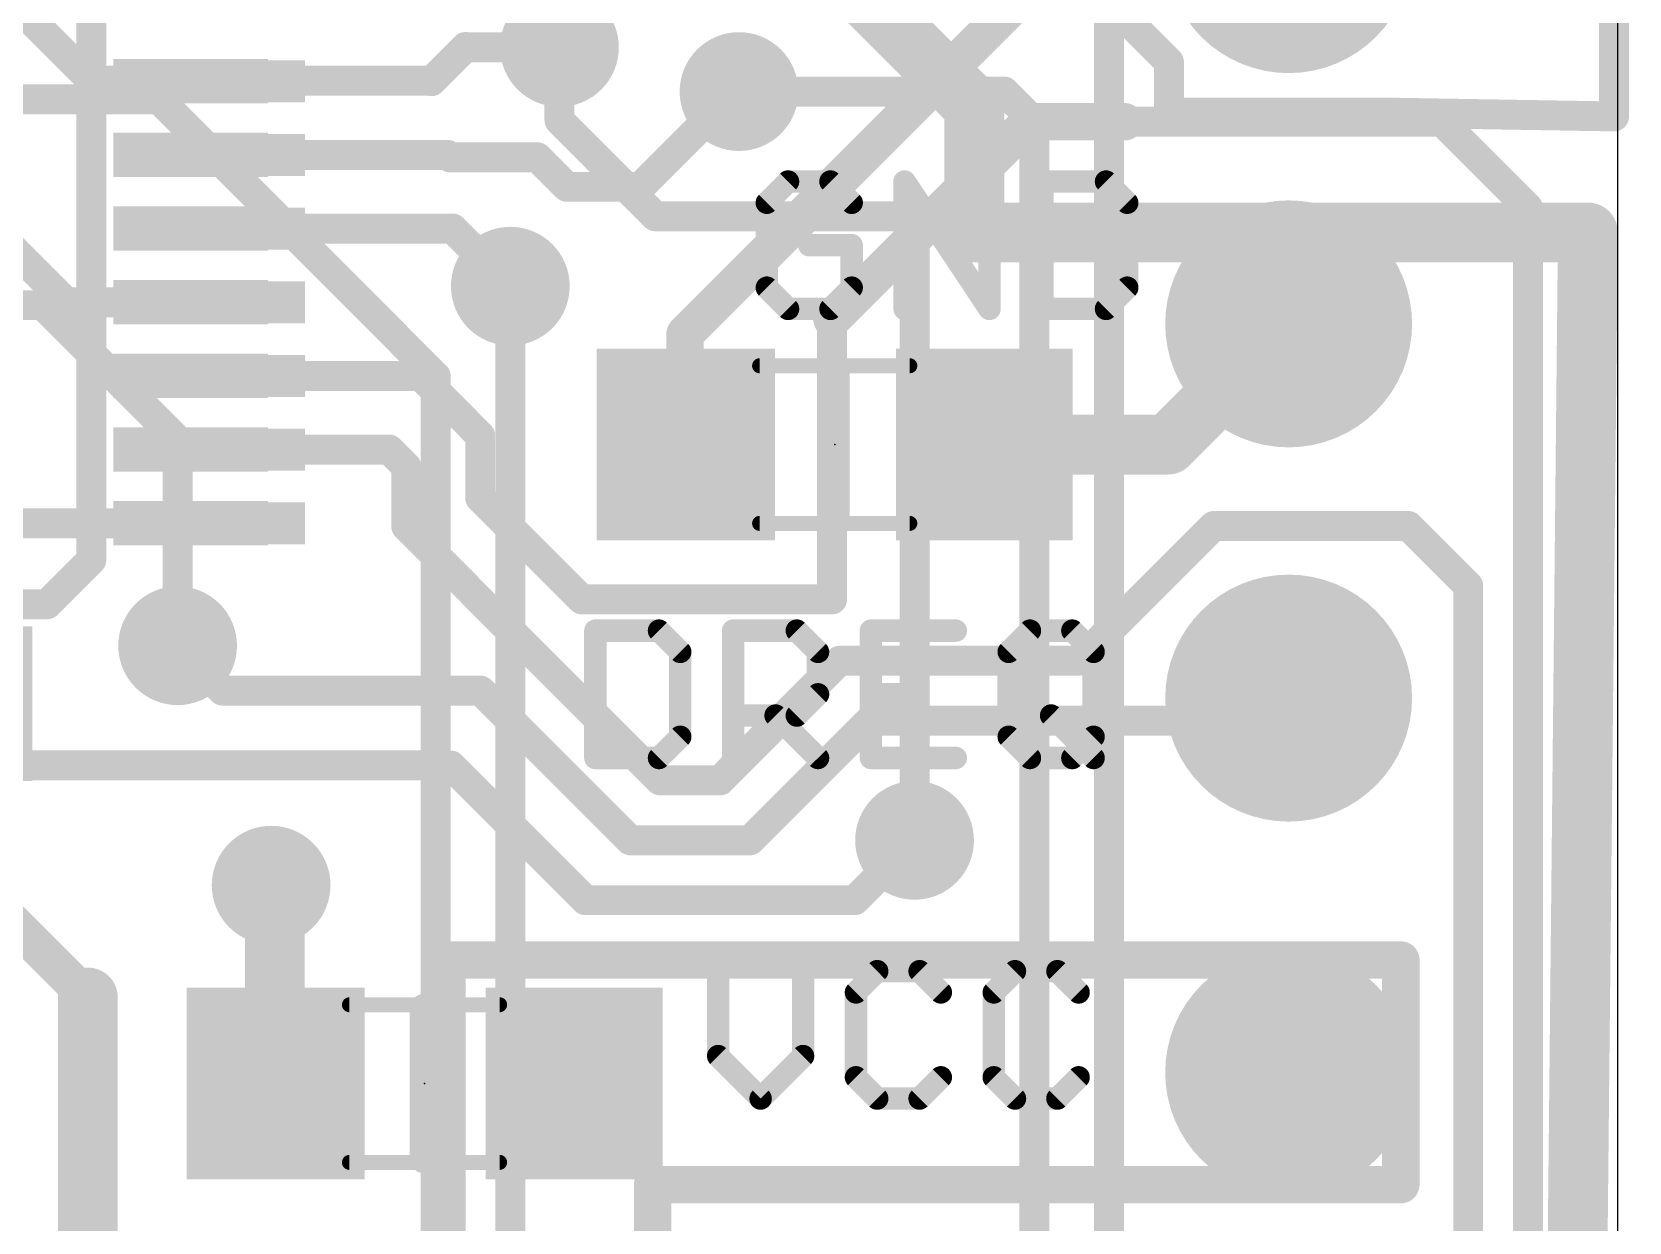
# Model space of a CAD drawing. Extents: x -6.5 to 37.6, y -9.6 to 64.3.
# Drawn here: x 16.87 to 27.71, y 33.27 to 41.35 of the extents above; entities that cross this region are included whole.
import ezdxf

# ---------------------------------------------------------------- set-up
doc = ezdxf.new("R2010")
doc.units = 0
for name, color, linetype in [('1', 12, 'CONTINUOUS'), ('16', 132, 'CONTINUOUS'), ('17', 110, 'CONTINUOUS'), ('18', 110, 'CONTINUOUS'), ('20', 53, 'CONTINUOUS'), ('21', 40, 'CONTINUOUS'), ('23', 53, 'CONTINUOUS'), ('51', 253, 'CONTINUOUS')]:
    doc.layers.add(name, color=color, linetype=linetype)

# ---------------------------------------------------------------- blocks, each defined once
blk = doc.blocks.new('RECT')
blk.add_solid([(-0.5, -0.5), (0.5, -0.5), (-0.5, 0.5), (0.5, 0.5)])
blk = doc.blocks.new('ROUNDP')
at = {"const_width": 0.5}
blk.add_lwpolyline([(0, -0.25, 1), (0, 0.25, 1), (0, -0.25)], format="xyb", dxfattribs=at)
blk = doc.blocks.new('ROUNDV')
at = {"const_width": 0.5}
blk.add_lwpolyline([(0, -0.25, 1), (0, 0.25, 1), (0, -0.25)], format="xyb", dxfattribs=at)

msp = doc.modelspace()

# ---------------------------------------------------------------- linework, layer by layer
at = {"layer": '1'}
for points, const_width in [([(17.272, 41.021), (16.383, 41.91)], 0.2032), ([(21.3018, 39.3018), (23.91, 41.91)], 0.254), ([(19.5794, 41.017), (19.812, 41.2496)], 0.2032), ([(19.812, 41.2496), (19.8152, 41.2464)], 0.2032), ([(19.8152, 41.2464), (20.4488, 41.2464)], 0.2032), ([(17.272, 41.021), (18.166, 41.021)], 0.2032), ([(18.166, 41.021), (19.5794, 41.021)], 0.2032), ([(18.166, 41.021), (18.17, 41.017)], 0.2032), ([(19.5794, 41.021), (19.5794, 41.017)], 0.2032), ([(17.0996, 39.517), (15.7226, 40.894)], 0.2032), ([(21, 40.3), (21.6464, 40.9464)], 0.2032), ([(21.6464, 40.9464), (21.668, 40.9464)], 0.2032), ([(22.3, 39.4), (23.6416, 40.7416)], 0.254), ([(23.6416, 40.7416), (24.2872, 40.7416)], 0.254), ([(24.2872, 40.7416), (26.4414, 40.7416)], 0.2032), ([(26.4414, 40.7416), (27.0256, 40.1574)], 0.2032), ([(18.17, 40.517), (19.689, 40.517)], 0.2032), ([(19.689, 40.517), (19.706, 40.5)], 0.2032), ([(19.706, 40.5), (20.3, 40.5)], 0.2032), ([(20.3, 40.5), (20.5, 40.3)], 0.2032), ([(20.5, 40.3), (21, 40.3)], 0.2032), ([(27.0256, 40.1574), (27.0256, 8.8392)], 0.2032), ([(19.7238, 40.017), (18.17, 40.017)], 0.2032), ([(19.7238, 40.017), (20.1152, 39.6256)], 0.2032), ([(18.17, 39.517), (17.0996, 39.517)], 0.2032), ([(22.3, 39.4), (22.3, 37.5)], 0.2032), ([(24.5808, 38.5508), (25.4, 39.37)], 0.4064), ([(21.3018, 38.5508), (21.3018, 39.3018)], 0.254), ([(18.17, 39.017), (19.5046, 39.017)], 0.2032), ([(19.5046, 39.017), (19.9104, 38.6112)], 0.2032), ([(23.3338, 38.5508), (24.5808, 38.5508)], 0.4064), ([(18.17, 38.517), (19.2934, 38.517)], 0.2032), ([(19.2934, 38.517), (19.4088, 38.4016)], 0.2032), ([(19.9104, 38.1896), (19.9104, 38.6112)], 0.2032), ([(19.4088, 38.4016), (19.4088, 37.9952)], 0.2032), ([(20.6, 37.5), (19.9104, 38.1896)], 0.2032), ([(16.085, 38.017), (18.17, 38.017)], 0.2032), ([(19.4088, 37.9952), (21.1328, 36.2712)], 0.2032), ([(23.9776, 37.084), (24.892, 37.9984)], 0.2032), ([(24.892, 37.9984), (26.2128, 37.9984)], 0.2032), ([(26.2128, 37.9984), (26.6192, 37.592)], 0.2032), ([(26.6192, 37.592), (26.6192, 10.5664)], 0.2032), ([(22.3, 37.5), (20.6, 37.5)], 0.2032), ([(18.161, 36.8808), (17.8562, 37.1856)], 0.2032), ([(21.5392, 36.2712), (22.352, 37.084)], 0.2032), ([(22.352, 37.084), (23.9776, 37.084)], 0.2032), ([(18.161, 36.8808), (19.9136, 36.8808)], 0.2032), ([(19.9136, 36.8808), (20.9296, 35.8648)], 0.2032), ([(25.3492, 36.8808), (25.4, 36.83)], 0.2032), ([(25.2476, 36.6776), (25.4, 36.83)], 0.2032), ([(22.5552, 36.6776), (21.7424, 35.8648)], 0.2032), ([(25.2476, 36.6776), (22.5552, 36.6776)], 0.2032), ([(16.764, 36.3728), (19.7104, 36.3728)], 0.2032), ([(19.7104, 36.3728), (20.6248, 35.4584)], 0.2032), ([(21.1328, 36.2712), (21.5392, 36.2712)], 0.2032), ([(20.9296, 35.8648), (21.7424, 35.8648)], 0.2032), ([(22.4536, 35.4584), (22.86, 35.8648)], 0.2032), ([(18.5166, 35.5346), (18.4912, 35.56)], 0.4064), ([(18.5166, 34.2138), (18.5166, 35.5346)], 0.4064), ([(20.6248, 35.4584), (22.4536, 35.4584)], 0.2032), ([(16.72, 35.3246), (17.2466, 34.798)], 0.254), ([(26.162, 35.052), (19.685, 35.052)], 0.254), ([(19.685, 35.052), (19.685, 33.02)], 0.254), ([(26.162, 33.528), (26.162, 35.052)], 0.254), ([(17.2466, 30.226), (17.2466, 34.798)], 0.4064), ([(21.082, 31.877), (21.082, 33.528)], 0.254), ([(21.082, 33.528), (26.162, 33.528)], 0.254)]:
    msp.add_lwpolyline(points, dxfattribs=dict(at, const_width=const_width))
for points, const_width in [([(19.8479, 41.2855, 1), (19.7761, 41.2137)], 0.1016), ([(19.8152, 41.2972, 1), (19.8152, 41.1956)], 0.1016), ([(19.8479, 41.2137, 1), (19.7761, 41.2855)], 0.1016), ([(19.7793, 41.2105, 1), (19.8511, 41.2823)], 0.1016), ([(20.4488, 41.1956, 1), (20.4488, 41.2972)], 0.1016), ([(17.272, 41.0718, 1), (17.272, 40.9702)], 0.1016), ([(17.2361, 40.9851, 1), (17.3079, 41.0569)], 0.1016), ([(18.166, 41.0718, 1), (18.166, 40.9702)], 0.1016), ([(18.2019, 41.0569, 1), (18.1301, 40.9851)], 0.1016), ([(18.1341, 40.9811, 1), (18.2059, 41.0529)], 0.1016), ([(18.166, 40.9702, 1), (18.166, 41.0718)], 0.1016), ([(19.6302, 41.021, 1), (19.5286, 41.021)], 0.1016), ([(19.5435, 41.0529, 1), (19.6153, 40.9811)], 0.1016), ([(19.5794, 40.9702, 1), (19.5794, 41.0718)], 0.1016), ([(19.5286, 41.017, 1), (19.6302, 41.017)], 0.1016), ([(21.6464, 40.9972, 1), (21.6464, 40.8956)], 0.1016), ([(21.6823, 40.9105, 1), (21.6105, 40.9823)], 0.1016), ([(21.668, 40.8956, 1), (21.668, 40.9972)], 0.1016), ([(23.6416, 40.8051, 1), (23.6416, 40.6781)], 0.127), ([(23.6865, 40.6967, 1), (23.5967, 40.7865)], 0.127), ([(24.2872, 40.7924, 1), (24.2872, 40.6908)], 0.1016), ([(24.2872, 40.6781, 1), (24.2872, 40.8051)], 0.127), ([(26.4773, 40.7775, 1), (26.4055, 40.7057)], 0.1016), ([(26.4414, 40.6908, 1), (26.4414, 40.7924)], 0.1016), ([(18.17, 40.5678, 1), (18.17, 40.4662)], 0.1016), ([(19.7249, 40.5529, 1), (19.6531, 40.4811)], 0.1016), ([(19.706, 40.5508, 1), (19.706, 40.4492)], 0.1016), ([(19.6701, 40.4641, 1), (19.7419, 40.5359)], 0.1016), ([(19.689, 40.4662, 1), (19.689, 40.5678)], 0.1016), ([(20.3359, 40.5359, 1), (20.2641, 40.4641)], 0.1016), ([(20.3, 40.4492, 1), (20.3, 40.5508)], 0.1016), ([(20.5, 40.3508, 1), (20.5, 40.2492)], 0.1016), ([(20.4641, 40.2641, 1), (20.5359, 40.3359)], 0.1016), ([(20.9641, 40.3359, 1), (21.0359, 40.2641)], 0.1016), ([(21, 40.2492, 1), (21, 40.3508)], 0.1016), ([(27.0764, 40.1574, 1), (26.9748, 40.1574)], 0.1016), ([(26.9897, 40.1215, 1), (27.0615, 40.1933)], 0.1016), ([(18.17, 40.0678, 1), (18.17, 39.9662)], 0.1016), ([(19.7597, 40.0529, 1), (19.6879, 39.9811)], 0.1016), ([(19.7238, 39.9662, 1), (19.7238, 40.0678)], 0.1016), ([(20.0793, 39.5897, 1), (20.1511, 39.6615)], 0.1016), ([(17.0996, 39.5678, 1), (17.0996, 39.4662)], 0.1016), ([(17.0637, 39.4811, 1), (17.1355, 39.5529)], 0.1016), ([(18.17, 39.4662, 1), (18.17, 39.5678)], 0.1016), ([(22.2551, 39.4449, 1), (22.3449, 39.3551)], 0.127), ([(22.3508, 39.4, 1), (22.2492, 39.4)], 0.1016), ([(25.4718, 39.2982, 1), (25.3282, 39.4418)], 0.2032), ([(21.3653, 39.3018, 1), (21.2383, 39.3018)], 0.127), ([(21.2569, 39.3467, 1), (21.3467, 39.2569)], 0.127), ([(18.17, 39.0678, 1), (18.17, 38.9662)], 0.1016), ([(19.5405, 39.0529, 1), (19.4687, 38.9811)], 0.1016), ([(19.5046, 38.9662, 1), (19.5046, 39.0678)], 0.1016), ([(23.3338, 38.6524, 1), (23.3338, 38.4492)], 0.2032), ([(24.509, 38.6226, 1), (24.6526, 38.479)], 0.2032), ([(24.5808, 38.4492, 1), (24.5808, 38.6524)], 0.2032), ([(18.17, 38.5678, 1), (18.17, 38.4662)], 0.1016), ([(19.3293, 38.5529, 1), (19.2575, 38.4811)], 0.1016), ([(19.2934, 38.4662, 1), (19.2934, 38.5678)], 0.1016), ([(19.9612, 38.6112, 1), (19.8596, 38.6112)], 0.1016), ([(19.8745, 38.5753, 1), (19.9463, 38.6471)], 0.1016), ([(21.2383, 38.5508, 1), (21.3653, 38.5508)], 0.127), ([(19.4596, 38.4016, 1), (19.358, 38.4016)], 0.1016), ([(19.3729, 38.3657, 1), (19.4447, 38.4375)], 0.1016), ([(19.9463, 38.2255, 1), (19.8745, 38.1537)], 0.1016), ([(19.8596, 38.1896, 1), (19.9612, 38.1896)], 0.1016), ([(18.17, 37.9662, 1), (18.17, 38.0678)], 0.1016), ([(19.4447, 38.0311, 1), (19.3729, 37.9593)], 0.1016), ([(24.892, 38.0492, 1), (24.892, 37.9476)], 0.1016), ([(24.9279, 37.9625, 1), (24.8561, 38.0343)], 0.1016), ([(26.2487, 38.0343, 1), (26.1769, 37.9625)], 0.1016), ([(26.2128, 37.9476, 1), (26.2128, 38.0492)], 0.1016), ([(19.358, 37.9952, 1), (19.4596, 37.9952)], 0.1016), ([(26.67, 37.592, 1), (26.5684, 37.592)], 0.1016), ([(26.5833, 37.5561, 1), (26.6551, 37.6279)], 0.1016), ([(20.6, 37.5508, 1), (20.6, 37.4492)], 0.1016), ([(20.5641, 37.4641, 1), (20.6359, 37.5359)], 0.1016), ([(22.2492, 37.5, 1), (22.3508, 37.5)], 0.1016), ([(22.3, 37.4492, 1), (22.3, 37.5508)], 0.1016), ([(17.8921, 37.2215, 1), (17.8203, 37.1497)], 0.1016), ([(22.352, 37.1348, 1), (22.352, 37.0332)], 0.1016), ([(22.3879, 37.0481, 1), (22.3161, 37.1199)], 0.1016), ([(23.9417, 37.1199, 1), (24.0135, 37.0481)], 0.1016), ([(23.9776, 37.0332, 1), (23.9776, 37.1348)], 0.1016), ([(18.161, 36.9316, 1), (18.161, 36.83)], 0.1016), ([(19.9495, 36.9167, 1), (19.8777, 36.8449)], 0.1016), ([(19.9136, 36.83, 1), (19.9136, 36.9316)], 0.1016), ([(25.3851, 36.9167, 1), (25.3133, 36.8449)], 0.1016), ([(18.1251, 36.8449, 1), (18.1969, 36.9167)], 0.1016), ([(25.4359, 36.7941, 1), (25.3641, 36.8659)], 0.1016), ([(25.3641, 36.7941, 1), (25.4359, 36.8659)], 0.1016), ([(22.5552, 36.7284, 1), (22.5552, 36.6268)], 0.1016), ([(22.5911, 36.6417, 1), (22.5193, 36.7135)], 0.1016), ([(25.2117, 36.7135, 1), (25.2835, 36.6417)], 0.1016), ([(25.2476, 36.6268, 1), (25.2476, 36.7284)], 0.1016), ([(19.7463, 36.4087, 1), (19.6745, 36.3369)], 0.1016), ([(19.7104, 36.322, 1), (19.7104, 36.4236)], 0.1016), ([(21.1328, 36.322, 1), (21.1328, 36.2204)], 0.1016), ([(21.0969, 36.2353, 1), (21.1687, 36.3071)], 0.1016), ([(21.5033, 36.3071, 1), (21.5751, 36.2353)], 0.1016), ([(21.5392, 36.2204, 1), (21.5392, 36.322)], 0.1016), ([(20.9296, 35.9156, 1), (20.9296, 35.814)], 0.1016), ([(20.8937, 35.8289, 1), (20.9655, 35.9007)], 0.1016), ([(21.7065, 35.9007, 1), (21.7783, 35.8289)], 0.1016), ([(21.7424, 35.814, 1), (21.7424, 35.9156)], 0.1016), ([(22.8959, 35.8289, 1), (22.8241, 35.9007)], 0.1016), ([(18.563, 35.6318, 1), (18.4194, 35.4882)], 0.2032), ([(18.6182, 35.5346, 1), (18.415, 35.5346)], 0.2032), ([(18.4448, 35.4628, 1), (18.5884, 35.6064)], 0.2032), ([(20.6248, 35.5092, 1), (20.6248, 35.4076)], 0.1016), ([(20.5889, 35.4225, 1), (20.6607, 35.4943)], 0.1016), ([(22.4177, 35.4943, 1), (22.4895, 35.4225)], 0.1016), ([(22.4536, 35.4076, 1), (22.4536, 35.5092)], 0.1016), ([(19.685, 35.1155, 1), (19.685, 34.9885)], 0.127), ([(19.7485, 35.052, 1), (19.6215, 35.052)], 0.127), ([(26.2255, 35.052, 1), (26.0985, 35.052)], 0.127), ([(26.162, 34.9885, 1), (26.162, 35.1155)], 0.127), ([(17.3482, 34.798, 1), (17.145, 34.798)], 0.2032), ([(17.2017, 34.7531, 1), (17.2915, 34.8429)], 0.127), ([(18.415, 34.2138, 1), (18.6182, 34.2138)], 0.2032), ([(21.1455, 33.528, 1), (21.0185, 33.528)], 0.127), ([(21.082, 33.5915, 1), (21.082, 33.4645)], 0.127), ([(26.162, 33.4645, 1), (26.162, 33.5915)], 0.127), ([(26.0985, 33.528, 1), (26.2255, 33.528)], 0.127)]:
    msp.add_lwpolyline(points, format="xyb", dxfattribs=dict(at, const_width=const_width))
at = {"layer": '16'}
for points, const_width in [([(27.6098, 40.7778), (27.6098, 51.4858)], 0.2032), ([(21.844, 43.8912), (24.5872, 41.148)], 0.2032), ([(21.5392, 42.5704), (23.2664, 40.8432)], 0.4064), ([(24.1808, 41.4528), (23.876, 41.7576)], 0.2032), ([(24.1808, 41.4528), (24.1808, 32.1056)], 0.2032), ([(20.4488, 41.2464), (20.4488, 40.7512)], 0.2032), ([(24.5872, 41.148), (24.5872, 40.8032)], 0.2032), ([(15.7226, 40.894), (17.7292, 40.894)], 0.2032), ([(17.7292, 40.894), (19.6088, 39.0144)], 0.2032), ([(23.4696, 40.9464), (21.668, 40.9464)], 0.2032), ([(23.2664, 40.8432), (23.2664, 39.9904)], 0.4064), ([(23.6728, 40.7432), (23.4696, 40.9464)], 0.2032), ([(24.5872, 40.8032), (26.1112, 40.8032)], 0.2032), ([(26.1112, 40.8032), (27.6098, 40.7778)], 0.2032), ([(20.4488, 40.7512), (21.1, 40.1)], 0.2032), ([(23.6728, 40.7432), (23.6728, 27.2288)], 0.2032), ([(21.1, 40.1), (22.86, 40.1)], 0.2032), ([(22.86, 40.1), (22.86, 35.8648)], 0.2032), ([(23.2664, 39.9904), (27.432, 39.9904)], 0.4064), ([(27.432, 39.9904), (27.0256, 0)], 0.4064), ([(20.1152, 28.2432), (20.1152, 39.6256)], 0.2032), ([(14.3764, 39.497), (16.9418, 39.497)], 0.2032), ([(16.9418, 39.497), (17.8562, 38.5826)], 0.2032), ([(19.6088, 39.0144), (19.6088, 28.3464)], 0.2032), ([(17.8562, 38.5826), (17.8562, 37.1856)], 0.2032), ([(17.8562, 37.1856), (17.8816, 37.1856)], 0.2032)]:
    msp.add_lwpolyline(points, dxfattribs=dict(at, const_width=const_width))
for points, const_width in [([(20.4996, 41.2464, 1), (20.398, 41.2464)], 0.1016), ([(24.638, 41.148, 1), (24.5364, 41.148)], 0.1016), ([(24.5513, 41.1121, 1), (24.6231, 41.1839)], 0.1016), ([(17.7651, 40.9299, 1), (17.6933, 40.8581)], 0.1016), ([(17.7292, 40.8432, 1), (17.7292, 40.9448)], 0.1016), ([(21.668, 40.9972, 1), (21.668, 40.8956)], 0.1016), ([(23.368, 40.8432, 1), (23.1648, 40.8432)], 0.2032), ([(23.1946, 40.7714, 1), (23.3382, 40.915)], 0.2032), ([(23.5055, 40.9823, 1), (23.4337, 40.9105)], 0.1016), ([(23.4696, 40.8956, 1), (23.4696, 40.9972)], 0.1016), ([(24.5872, 40.854, 1), (24.5872, 40.7524)], 0.1016), ([(26.1121, 40.854, 1), (26.1103, 40.7524)], 0.1016), ([(26.1112, 40.7524, 1), (26.1112, 40.854)], 0.1016), ([(20.4847, 40.7871, 1), (20.4129, 40.7153)], 0.1016), ([(20.398, 40.7512, 1), (20.4996, 40.7512)], 0.1016), ([(23.7236, 40.7432, 1), (23.622, 40.7432)], 0.1016), ([(23.6369, 40.7073, 1), (23.7087, 40.7791)], 0.1016), ([(24.5364, 40.8032, 1), (24.638, 40.8032)], 0.1016), ([(27.559, 40.7778, 1), (27.6606, 40.7778)], 0.1016), ([(27.6089, 40.727, 1), (27.6107, 40.8286)], 0.1016), ([(21.1, 40.1508, 1), (21.1, 40.0492)], 0.1016), ([(21.0641, 40.0641, 1), (21.1359, 40.1359)], 0.1016), ([(22.9108, 40.1, 1), (22.8092, 40.1)], 0.1016), ([(22.86, 40.0492, 1), (22.86, 40.1508)], 0.1016), ([(23.2664, 40.092, 1), (23.2664, 39.8888)], 0.2032), ([(27.5336, 39.9894, 1), (27.3304, 39.9914)], 0.2032), ([(27.432, 39.8888, 1), (27.432, 40.092)], 0.2032), ([(23.1648, 39.9904, 1), (23.368, 39.9904)], 0.2032), ([(20.166, 39.6256, 1), (20.0644, 39.6256)], 0.1016), ([(16.9777, 39.5329, 1), (16.9059, 39.4611)], 0.1016), ([(16.9418, 39.4462, 1), (16.9418, 39.5478)], 0.1016), ([(19.6596, 39.0144, 1), (19.558, 39.0144)], 0.1016), ([(19.5729, 38.9785, 1), (19.6447, 39.0503)], 0.1016), ([(17.907, 38.5826, 1), (17.8054, 38.5826)], 0.1016), ([(17.8203, 38.5467, 1), (17.8921, 38.6185)], 0.1016), ([(17.8562, 37.2364, 1), (17.8562, 37.1348)], 0.1016), ([(17.8054, 37.1856, 1), (17.907, 37.1856)], 0.1016), ([(17.8816, 37.1348, 1), (17.8816, 37.2364)], 0.1016), ([(22.8092, 35.8648, 1), (22.9108, 35.8648)], 0.1016)]:
    msp.add_lwpolyline(points, format="xyb", dxfattribs=dict(at, const_width=const_width))
at = {"layer": '20'}
msp.add_line((27.6352, 2.54), (27.6352, 55.169), dxfattribs=at)
at = {"layer": '21'}
for points, const_width in [([(17.27, 37.767), (17.27, 43.767)], 0.2032), ([(22.0009, 40.3359), (21.8568, 40.1919)], 0.1524), ([(22.289, 40.3359), (22.0009, 40.3359)], 0.1524), ([(22.4331, 40.1919), (22.289, 40.3359)], 0.1524), ([(22.7924, 39.4716), (22.7924, 40.3359)], 0.1524), ([(22.7924, 40.3359), (23.3686, 39.4716)], 0.1524), ([(23.3686, 39.4716), (23.3686, 40.3359)], 0.1524), ([(23.7279, 40.3359), (23.7279, 39.4716)], 0.1524), ([(24.1601, 40.3359), (23.7279, 40.3359)], 0.1524), ([(24.3041, 40.1919), (24.1601, 40.3359)], 0.1524), ([(21.8568, 40.1919), (21.8568, 39.6157)], 0.1524), ([(24.3041, 39.6157), (24.3041, 40.1919)], 0.1524), ([(22.4331, 39.9038), (22.145, 39.9038)], 0.1524), ([(22.4331, 39.6157), (22.4331, 39.9038)], 0.1524), ([(21.8568, 39.6157), (22.0009, 39.4716)], 0.1524), ([(22.289, 39.4716), (22.4331, 39.6157)], 0.1524), ([(24.1601, 39.4716), (24.3041, 39.6157)], 0.1524), ([(22.0009, 39.4716), (22.289, 39.4716)], 0.1524), ([(23.7279, 39.4716), (24.1601, 39.4716)], 0.1524), ([(22.3178, 38.0428), (22.3178, 39.0588)], 0.2032), ([(16.97, 37.467), (17.27, 37.767)], 0.2032), ([(10.97, 37.467), (16.97, 37.467)], 0.2032), ([(20.6927, 37.2879), (20.6927, 36.4236)], 0.1524), ([(21.1249, 37.2879), (20.6927, 37.2879)], 0.1524), ([(21.2689, 37.1439), (21.1249, 37.2879)], 0.1524), ([(21.6282, 36.4236), (21.6282, 37.2879)], 0.1524), ([(21.6282, 37.2879), (22.0604, 37.2879)], 0.1524), ([(22.0604, 37.2879), (22.2045, 37.1439)], 0.1524), ([(23.14, 37.2879), (22.5638, 37.2879)], 0.1524), ([(22.5638, 37.2879), (22.5638, 36.4236)], 0.1524), ([(23.4993, 37.1439), (23.6433, 37.2879)], 0.1524), ([(23.6433, 37.2879), (23.9314, 37.2879)], 0.1524), ([(23.9314, 37.2879), (24.0755, 37.1439)], 0.1524), ([(21.2689, 36.5677), (21.2689, 37.1439)], 0.1524), ([(22.2045, 37.1439), (22.2045, 36.8558)], 0.1524), ([(23.4993, 36.5677), (23.4993, 37.1439)], 0.1524), ([(24.0755, 37.1439), (24.0755, 36.5677)], 0.1524), ([(22.2045, 36.8558), (22.0604, 36.7117)], 0.1524), ([(22.5638, 36.8558), (22.8519, 36.8558)], 0.1524), ([(22.0604, 36.7117), (21.6282, 36.7117)], 0.1524), ([(21.9164, 36.7117), (22.2045, 36.4236)], 0.1524), ([(23.7874, 36.7117), (24.0755, 36.4236)], 0.1524), ([(21.1249, 36.4236), (21.2689, 36.5677)], 0.1524), ([(23.6433, 36.4236), (23.4993, 36.5677)], 0.1524), ([(24.0755, 36.5677), (23.9314, 36.4236)], 0.1524), ([(20.6927, 36.4236), (21.1249, 36.4236)], 0.1524), ([(22.5638, 36.4236), (23.14, 36.4236)], 0.1524), ([(23.9314, 36.4236), (23.6433, 36.4236)], 0.1524), ([(21.5266, 34.9765), (21.5266, 34.4003)], 0.1524), ([(22.1029, 34.4003), (22.1029, 34.9765)], 0.1524), ([(22.6062, 34.9765), (22.4622, 34.8325)], 0.1524), ([(22.8943, 34.9765), (22.6062, 34.9765)], 0.1524), ([(23.0384, 34.8325), (22.8943, 34.9765)], 0.1524), ([(23.5417, 34.9765), (23.3977, 34.8325)], 0.1524), ([(23.8299, 34.9765), (23.5417, 34.9765)], 0.1524), ([(23.9739, 34.8325), (23.8299, 34.9765)], 0.1524), ([(19.5326, 33.7058), (19.5326, 34.7218)], 0.2032), ([(22.4622, 34.8325), (22.4622, 34.2563)], 0.1524), ([(23.3977, 34.8325), (23.3977, 34.2563)], 0.1524), ([(21.5266, 34.4003), (21.8148, 34.1122)], 0.1524), ([(21.8148, 34.1122), (22.1029, 34.4003)], 0.1524), ([(22.4622, 34.2563), (22.6062, 34.1122)], 0.1524), ([(22.8943, 34.1122), (23.0384, 34.2563)], 0.1524), ([(23.3977, 34.2563), (23.5417, 34.1122)], 0.1524), ([(23.8299, 34.1122), (23.9739, 34.2563)], 0.1524), ([(22.6062, 34.1122), (22.8943, 34.1122)], 0.1524), ([(23.5417, 34.1122), (23.8299, 34.1122)], 0.1524)]:
    msp.add_lwpolyline(points, dxfattribs=dict(at, const_width=const_width))
for points, const_width in [([(22.0009, 40.374, 1), (22.0009, 40.2978)], 0.0762), ([(22.0278, 40.309, 1), (21.974, 40.3629)], 0.0762), ([(22.316, 40.3629, 1), (22.2621, 40.309)], 0.0762), ([(22.289, 40.2978, 1), (22.289, 40.374)], 0.0762), ([(22.8241, 40.3571, 1), (22.7607, 40.3148)], 0.0762), ([(22.8305, 40.3359, 1), (22.7543, 40.3359)], 0.0762), ([(23.4067, 40.3359, 1), (23.3305, 40.3359)], 0.0762), ([(23.766, 40.3359, 1), (23.6898, 40.3359)], 0.0762), ([(23.7279, 40.374, 1), (23.7279, 40.2978)], 0.0762), ([(24.187, 40.3629, 1), (24.1331, 40.309)], 0.0762), ([(24.1601, 40.2978, 1), (24.1601, 40.374)], 0.0762), ([(21.8949, 40.1919, 1), (21.8187, 40.1919)], 0.0762), ([(21.8299, 40.2188, 1), (21.8838, 40.1649)], 0.0762), ([(22.4061, 40.1649, 1), (22.46, 40.2188)], 0.0762), ([(24.3422, 40.1919, 1), (24.266, 40.1919)], 0.0762), ([(24.2772, 40.1649, 1), (24.331, 40.2188)], 0.0762), ([(22.145, 39.9419, 1), (22.145, 39.8657)], 0.0762), ([(22.4712, 39.9038, 1), (22.395, 39.9038)], 0.0762), ([(22.4331, 39.8657, 1), (22.4331, 39.9419)], 0.0762), ([(21.8838, 39.6426, 1), (21.8299, 39.5887)], 0.0762), ([(22.46, 39.5887, 1), (22.4061, 39.6426)], 0.0762), ([(24.331, 39.5887, 1), (24.2772, 39.6426)], 0.0762), ([(21.8187, 39.6157, 1), (21.8949, 39.6157)], 0.0762), ([(22.395, 39.6157, 1), (22.4712, 39.6157)], 0.0762), ([(24.266, 39.6157, 1), (24.3422, 39.6157)], 0.0762), ([(22.0009, 39.5097, 1), (22.0009, 39.4335)], 0.0762), ([(21.974, 39.4447, 1), (22.0278, 39.4985)], 0.0762), ([(22.2621, 39.4985, 1), (22.316, 39.4447)], 0.0762), ([(22.289, 39.4335, 1), (22.289, 39.5097)], 0.0762), ([(22.7543, 39.4716, 1), (22.8305, 39.4716)], 0.0762), ([(23.3305, 39.4716, 1), (23.4067, 39.4716)], 0.0762), ([(23.3369, 39.4505, 1), (23.4003, 39.4927)], 0.0762), ([(23.7279, 39.5097, 1), (23.7279, 39.4335)], 0.0762), ([(23.6898, 39.4716, 1), (23.766, 39.4716)], 0.0762), ([(24.1331, 39.4985, 1), (24.187, 39.4447)], 0.0762), ([(24.1601, 39.4335, 1), (24.1601, 39.5097)], 0.0762), ([(22.3686, 39.0588, 1), (22.267, 39.0588)], 0.1016), ([(22.267, 38.0428, 1), (22.3686, 38.0428)], 0.1016), ([(17.3059, 37.7311, 1), (17.2341, 37.8029)], 0.1016), ([(17.2192, 37.767, 1), (17.3208, 37.767)], 0.1016), ([(16.9341, 37.5029, 1), (17.0059, 37.4311)], 0.1016), ([(16.97, 37.4162, 1), (16.97, 37.5178)], 0.1016), ([(20.7308, 37.2879, 1), (20.6546, 37.2879)], 0.0762), ([(20.6927, 37.326, 1), (20.6927, 37.2498)], 0.0762), ([(21.1518, 37.3149, 1), (21.0979, 37.261)], 0.0762), ([(21.1249, 37.2498, 1), (21.1249, 37.326)], 0.0762), ([(21.6663, 37.2879, 1), (21.5901, 37.2879)], 0.0762), ([(21.6282, 37.326, 1), (21.6282, 37.2498)], 0.0762), ([(22.0874, 37.3149, 1), (22.0335, 37.261)], 0.0762), ([(22.0604, 37.2498, 1), (22.0604, 37.326)], 0.0762), ([(22.5638, 37.326, 1), (22.5638, 37.2498)], 0.0762), ([(22.6019, 37.2879, 1), (22.5257, 37.2879)], 0.0762), ([(23.14, 37.2498, 1), (23.14, 37.326)], 0.0762), ([(23.6433, 37.326, 1), (23.6433, 37.2498)], 0.0762), ([(23.6703, 37.261, 1), (23.6164, 37.3149)], 0.0762), ([(23.9584, 37.3149, 1), (23.9045, 37.261)], 0.0762), ([(23.9314, 37.2498, 1), (23.9314, 37.326)], 0.0762), ([(21.307, 37.1439, 1), (21.2308, 37.1439)], 0.0762), ([(21.242, 37.1169, 1), (21.2959, 37.1708)], 0.0762), ([(22.2426, 37.1439, 1), (22.1664, 37.1439)], 0.0762), ([(22.1775, 37.1169, 1), (22.2314, 37.1708)], 0.0762), ([(23.4723, 37.1708, 1), (23.5262, 37.1169)], 0.0762), ([(23.5374, 37.1439, 1), (23.4612, 37.1439)], 0.0762), ([(24.1136, 37.1439, 1), (24.0374, 37.1439)], 0.0762), ([(24.0486, 37.1169, 1), (24.1024, 37.1708)], 0.0762), ([(22.1664, 36.8558, 1), (22.2426, 36.8558)], 0.0762), ([(22.2314, 36.8288, 1), (22.1775, 36.8827)], 0.0762), ([(22.5638, 36.8939, 1), (22.5638, 36.8177)], 0.0762), ([(22.8519, 36.8177, 1), (22.8519, 36.8939)], 0.0762), ([(21.6282, 36.7498, 1), (21.6282, 36.6736)], 0.0762), ([(21.9433, 36.7387, 1), (21.8894, 36.6848)], 0.0762), ([(22.0335, 36.7387, 1), (22.0874, 36.6848)], 0.0762), ([(22.0604, 36.6736, 1), (22.0604, 36.7498)], 0.0762), ([(23.8143, 36.7387, 1), (23.7604, 36.6848)], 0.0762), ([(21.2308, 36.5677, 1), (21.307, 36.5677)], 0.0762), ([(21.2959, 36.5407, 1), (21.242, 36.5946)], 0.0762), ([(23.5262, 36.5946, 1), (23.4723, 36.5407)], 0.0762), ([(23.4612, 36.5677, 1), (23.5374, 36.5677)], 0.0762), ([(24.0374, 36.5677, 1), (24.1136, 36.5677)], 0.0762), ([(24.1024, 36.5407, 1), (24.0486, 36.5946)], 0.0762), ([(20.6927, 36.4617, 1), (20.6927, 36.3855)], 0.0762), ([(20.6546, 36.4236, 1), (20.7308, 36.4236)], 0.0762), ([(21.0979, 36.4505, 1), (21.1518, 36.3967)], 0.0762), ([(21.1249, 36.3855, 1), (21.1249, 36.4617)], 0.0762), ([(21.5901, 36.4236, 1), (21.6663, 36.4236)], 0.0762), ([(22.1775, 36.3967, 1), (22.2314, 36.4505)], 0.0762), ([(22.5638, 36.4617, 1), (22.5638, 36.3855)], 0.0762), ([(22.5257, 36.4236, 1), (22.6019, 36.4236)], 0.0762), ([(23.14, 36.3855, 1), (23.14, 36.4617)], 0.0762), ([(23.6433, 36.4617, 1), (23.6433, 36.3855)], 0.0762), ([(23.6164, 36.3967, 1), (23.6703, 36.4505)], 0.0762), ([(23.9045, 36.4505, 1), (23.9584, 36.3967)], 0.0762), ([(23.9314, 36.3855, 1), (23.9314, 36.4617)], 0.0762), ([(24.0486, 36.3967, 1), (24.1024, 36.4505)], 0.0762), ([(21.5647, 34.9765, 1), (21.4885, 34.9765)], 0.0762), ([(22.141, 34.9765, 1), (22.0648, 34.9765)], 0.0762), ([(22.6062, 35.0146, 1), (22.6062, 34.9384)], 0.0762), ([(22.6332, 34.9496, 1), (22.5793, 35.0035)], 0.0762), ([(22.9213, 35.0035, 1), (22.8674, 34.9496)], 0.0762), ([(22.8943, 34.9384, 1), (22.8943, 35.0146)], 0.0762), ([(23.5417, 35.0146, 1), (23.5417, 34.9384)], 0.0762), ([(23.5687, 34.9496, 1), (23.5148, 35.0035)], 0.0762), ([(23.8568, 35.0035, 1), (23.8029, 34.9496)], 0.0762), ([(23.8299, 34.9384, 1), (23.8299, 35.0146)], 0.0762), ([(19.5834, 34.7218, 1), (19.4818, 34.7218)], 0.1016), ([(22.4352, 34.8594, 1), (22.4891, 34.8055)], 0.0762), ([(22.5003, 34.8325, 1), (22.4241, 34.8325)], 0.0762), ([(23.0114, 34.8055, 1), (23.0653, 34.8594)], 0.0762), ([(23.3707, 34.8594, 1), (23.4246, 34.8055)], 0.0762), ([(23.4358, 34.8325, 1), (23.3596, 34.8325)], 0.0762), ([(23.947, 34.8055, 1), (24.0008, 34.8594)], 0.0762), ([(21.5536, 34.4273, 1), (21.4997, 34.3734)], 0.0762), ([(21.4885, 34.4003, 1), (21.5647, 34.4003)], 0.0762), ([(22.0648, 34.4003, 1), (22.141, 34.4003)], 0.0762), ([(22.1298, 34.3734, 1), (22.0759, 34.4273)], 0.0762), ([(22.4891, 34.2832, 1), (22.4352, 34.2293)], 0.0762), ([(22.4241, 34.2563, 1), (22.5003, 34.2563)], 0.0762), ([(23.0653, 34.2293, 1), (23.0114, 34.2832)], 0.0762), ([(23.4246, 34.2832, 1), (23.3707, 34.2293)], 0.0762), ([(23.3596, 34.2563, 1), (23.4358, 34.2563)], 0.0762), ([(24.0008, 34.2293, 1), (23.947, 34.2832)], 0.0762), ([(21.7878, 34.1391, 1), (21.8417, 34.0853)], 0.0762), ([(21.7878, 34.0853, 1), (21.8417, 34.1391)], 0.0762), ([(22.6062, 34.1503, 1), (22.6062, 34.0741)], 0.0762), ([(22.5793, 34.0853, 1), (22.6332, 34.1391)], 0.0762), ([(22.8674, 34.1391, 1), (22.9213, 34.0853)], 0.0762), ([(22.8943, 34.0741, 1), (22.8943, 34.1503)], 0.0762), ([(23.5417, 34.1503, 1), (23.5417, 34.0741)], 0.0762), ([(23.5148, 34.0853, 1), (23.5687, 34.1391)], 0.0762), ([(23.8029, 34.1391, 1), (23.8568, 34.0853)], 0.0762), ([(23.8299, 34.0741, 1), (23.8299, 34.1503)], 0.0762), ([(19.4818, 33.7058, 1), (19.5834, 33.7058)], 0.1016)]:
    msp.add_lwpolyline(points, format="xyb", dxfattribs=dict(at, const_width=const_width))
at = {"layer": '23'}
for p in [(22.3178, 38.5508), (19.5326, 34.2138)]:
    msp.add_point(p, dxfattribs=at)
at = {"layer": '51'}
for points, const_width in [([(17.27, 37.767), (17.27, 43.767)], 0.2032), ([(22.8278, 39.0858), (21.8078, 39.0858)], 0.1016), ([(22.8278, 38.0158), (21.8078, 38.0158)], 0.1016), ([(16.97, 37.467), (17.27, 37.767)], 0.2032), ([(10.97, 37.467), (16.97, 37.467)], 0.2032), ([(20.0426, 34.7488), (19.0226, 34.7488)], 0.1016), ([(20.0426, 33.6788), (19.0226, 33.6788)], 0.1016)]:
    msp.add_lwpolyline(points, dxfattribs=dict(at, const_width=const_width))
for points, const_width in [([(21.8078, 39.1112, 1), (21.8078, 39.0604)], 0.0508), ([(22.8278, 39.0604, 1), (22.8278, 39.1112)], 0.0508), ([(21.8078, 38.0412, 1), (21.8078, 37.9904)], 0.0508), ([(22.8278, 37.9904, 1), (22.8278, 38.0412)], 0.0508), ([(17.3059, 37.7311, 1), (17.2341, 37.8029)], 0.1016), ([(17.2192, 37.767, 1), (17.3208, 37.767)], 0.1016), ([(16.9341, 37.5029, 1), (17.0059, 37.4311)], 0.1016), ([(16.97, 37.4162, 1), (16.97, 37.5178)], 0.1016), ([(19.0226, 34.7742, 1), (19.0226, 34.7234)], 0.0508), ([(20.0426, 34.7234, 1), (20.0426, 34.7742)], 0.0508), ([(19.0226, 33.7042, 1), (19.0226, 33.6534)], 0.0508), ([(20.0426, 33.6534, 1), (20.0426, 33.7042)], 0.0508)]:
    msp.add_lwpolyline(points, format="xyb", dxfattribs=dict(at, const_width=const_width))

# ---------------------------------------------------------------- block references
at = {"layer": '1', "xscale": 1.1, "yscale": 0.285}
for p in [(18.17, 41.017), (18.17, 40.517), (18.17, 40.017), (18.17, 39.517), (18.17, 39.017), (18.17, 38.517), (18.17, 38.017)]:
    msp.add_blockref('RECT', p, dxfattribs=at)
at = {"layer": '1', "xscale": 1.2, "yscale": 1.3, "rotation": 180}
for p in [(21.3018, 38.5508), (23.3338, 38.5508), (18.5166, 34.2138), (20.5486, 34.2138)]:
    msp.add_blockref('RECT', p, dxfattribs=at)
at = {"layer": '17', "xscale": 1.6764, "yscale": 1.6764}
for p in [(25.4, 41.91), (25.4, 41.91), (25.4, 39.37), (25.4, 39.37), (25.4, 36.83), (25.4, 36.83), (25.4, 34.29), (25.4, 34.29)]:
    msp.add_blockref('ROUNDP', p, dxfattribs=at)
at = {"layer": '18', "xscale": 0.8064, "yscale": 0.8064}
for p in [(20.4488, 41.2464), (20.4488, 41.2464), (21.668, 40.9464), (21.668, 40.9464), (20.1152, 39.6256), (20.1152, 39.6256), (17.8562, 37.1856), (17.8562, 37.1856), (22.86, 35.8648), (22.86, 35.8648), (18.4912, 35.56), (18.4912, 35.56)]:
    msp.add_blockref('ROUNDV', p, dxfattribs=at)
at = {"layer": '51'}
for p, xscale, yscale in [((17.945, 41.017), 1.0498, 0.3002), ((17.945, 40.517), 1.0498, 0.3002), ((17.945, 40.017), 1.0498, 0.3002), ((17.945, 39.517), 1.0498, 0.3002), ((17.945, 39.017), 1.0498, 0.3002), ((17.945, 38.517), 1.0498, 0.3002), ((17.945, 38.017), 1.0498, 0.3002), ((16.72, 36.792), 0.3002, 1.0498)]:
    msp.add_blockref('RECT', p, dxfattribs=dict(at, xscale=xscale, yscale=yscale))
for p, xscale, yscale, rotation in [((25.4, 39.37), 0.508, 0.508, 270), ((21.6146, 38.5508), 0.5936, 1.3, 180), ((23.0262, 38.5508), 0.5832, 1.3, 180), ((25.4, 36.83), 0.508, 0.508, 270), ((18.8294, 34.2138), 0.5936, 1.3, 180), ((20.241, 34.2138), 0.5832, 1.3, 180), ((25.4, 34.29), 0.508, 0.508, 270)]:
    msp.add_blockref('RECT', p, dxfattribs=dict(at, xscale=xscale, yscale=yscale, rotation=rotation))

doc.saveas('drawing.dxf')
